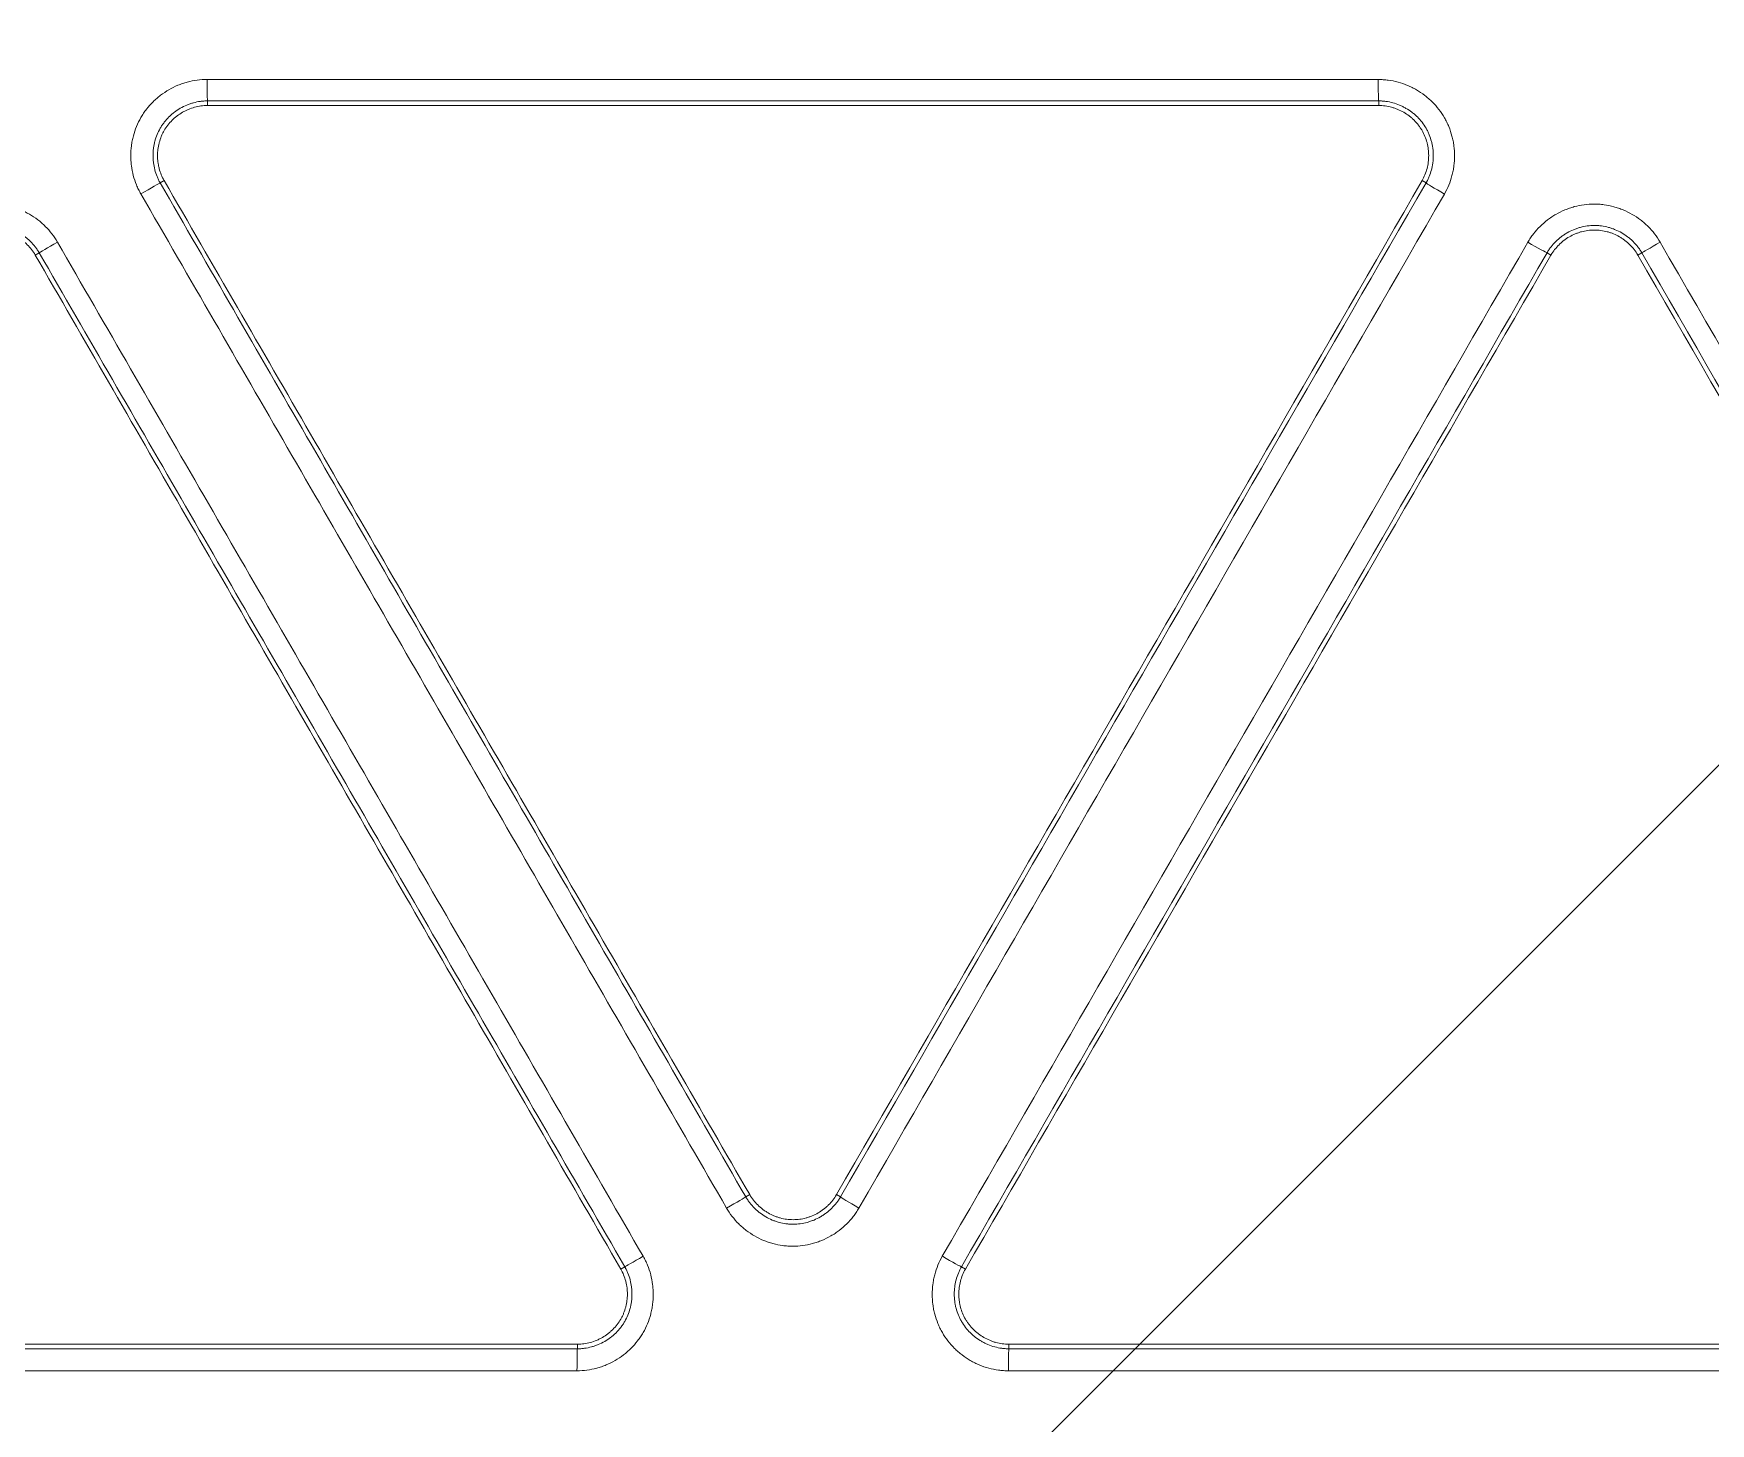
# Model space of a CAD drawing. Header units: inches. Extents: x 405346 to 489838, y -25612 to 14934.
# Drawn here: x 467070.19 to 467106.82, y 4169.78 to 4200.14 of the extents above; entities that cross this region are included whole.
import ezdxf

# ---------------------------------------------------------------- set-up
doc = ezdxf.new("R2010")
doc.units = ezdxf.units.IN
doc.header["$LTSCALE"] = 200
doc.header["$MEASUREMENT"] = 0
doc.layers.add('SS-EQ', color=2, linetype='Continuous', lineweight=20)

# ---------------------------------------------------------------- blocks, each defined once
blk = doc.blocks.new('4way무풍')
at = {"layer": 'SS-EQ'}
for p, q in [((330.224, 330.224), (-339.635, -339.635)), ((-170.273, -122.758), (-170.273, -122.858)), ((-144.698, -122.858), (-144.698, -122.758)), ((-171.221, -124.5), (-171.307, -124.549)), ((-143.664, -124.55), (-143.75, -124.5)), ((-173.949, -126.075), (-174.036, -126.125)), ((-140.935, -126.125), (-141.021, -126.075)), ((-138.952, -126.075), (-139.039, -126.125)), ((-158.519, -146.698), (-158.433, -146.648)), ((-156.538, -146.648), (-156.451, -146.698)), ((-161.249, -148.274), (-161.162, -148.223)), ((-153.809, -148.224), (-153.722, -148.274)), ((-162.196, -150.015), (-162.196, -149.915)), ((-152.774, -149.915), (-152.774, -150.015))]:
    blk.add_line(p, q, dxfattribs=at)
for centre, major_axis, ratio, start_param, end_param in [((-170.272, -122.285), (0, 0.474), 0.025255, 1.580031, 3.106675), ((-144.698, -122.284), (0, 0.474), 0.019703, 1.583262, 3.106679), ((-171.717, -124.786), (-0.41, -0.237), 0.004563, 3.1765, 4.738974), ((-143.253, -124.786), (-0.41, 0.237), 0.020846, 0.034914, 1.560842), ((-173.539, -125.838), (-0.41, -0.237), 0.004785, 4.739184, 6.248278), ((-141.431, -125.838), (-0.41, 0.237), 0.020966, 1.561505, 3.106678), ((-138.542, -125.838), (0.41, 0.237), 0.00307, 3.176499, 4.689868), ((-158.929, -146.935), (0.41, 0.237), 0.003245, 4.688547, 6.248279), ((-156.041, -146.935), (-0.41, 0.237), 0.022346, 0.034915, 1.562456), ((-160.752, -147.987), (-0.41, -0.237), 0.003056, 0.034907, 1.546789), ((-154.218, -147.987), (0.41, -0.237), 0.022496, 4.704772, 6.24827), ((-162.196, -150.488), (0, 0.474), 0.019189, 0.03496, 1.585713), ((-152.774, -150.488), (0, 0.474), 0.017156, 0.035054, 1.587197)]:
    blk.add_ellipse(centre, major_axis=major_axis, ratio=ratio, start_param=start_param, end_param=end_param, dxfattribs=at)
for points, knots in [([(-0.032, -346.294), (-6.969, -346.294), (-13.906, -346.294), (-27.78, -346.294), (-34.717, -346.294), (-55.528, -346.294), (-69.403, -346.294), (-97.151, -346.294), (-111.025, -346.294), (-138.774, -346.294), (-152.648, -346.294), (-180.396, -346.294), (-194.27, -346.294), (-215.082, -346.294), (-222.019, -346.294), (-235.893, -346.294), (-242.83, -346.294), (-253.236, -346.294), (-256.704, -346.293), (-263.641, -346.293), (-267.11, -346.294), (-272.313, -346.294), (-274.047, -346.294), (-276.648, -346.294), (-277.515, -346.294), (-279.25, -346.294), (-280.117, -346.293), (-281.418, -346.293), (-281.851, -346.293), (-282.718, -346.293), (-283.152, -346.293), (-283.802, -346.293), (-284.019, -346.294), (-284.453, -346.294), (-284.669, -346.294), (-285.103, -346.294), (-285.32, -346.293), (-285.753, -346.291), (-285.97, -346.288), (-286.62, -346.277), (-287.053, -346.265), (-287.92, -346.232), (-288.353, -346.21), (-289.653, -346.133), (-290.519, -346.062), (-291.817, -345.929), (-292.25, -345.88), (-292.899, -345.799), (-293.116, -345.771), (-293.548, -345.713), (-294.627, -345.561), (-295.697, -345.382), (-298.249, -344.898), (-299.929, -344.504), (-302.417, -343.81), (-304.065, -343.313), (-305.692, -342.746), (-308.116, -341.843), (-309.711, -341.172), (-311.481, -340.336), (-311.677, -340.242), (-312.069, -340.051), (-312.265, -339.955), (-312.85, -339.663), (-313.238, -339.464), (-314.393, -338.857), (-315.91, -338.018), (-317.384, -337.119), (-318.837, -336.19), (-319.553, -335.711), (-320.962, -334.724), (-322.351, -333.708), (-324.369, -332.095), (-326.323, -330.394), (-327.582, -329.2), (-328.355, -328.435), (-328.586, -328.204), (-328.815, -327.971), (-328.968, -327.815), (-329.044, -327.737), (-329.423, -327.345), (-329.723, -327.029), (-330.61, -326.073), (-331.762, -324.777), (-333.398, -322.77), (-334.43, -321.391), (-335.932, -319.291), (-336.873, -317.851), (-338.196, -315.627), (-339.047, -314.124), (-339.838, -312.58), (-340.313, -311.601), (-340.454, -311.306), (-340.593, -311.01), (-340.685, -310.813), (-340.731, -310.713), (-340.958, -310.218), (-341.135, -309.821), (-341.654, -308.624), (-342.309, -307.019), (-343.186, -304.583), (-343.7, -302.939), (-344.419, -300.46), (-344.828, -298.788), (-345.336, -296.251), (-345.487, -295.401), (-345.755, -293.691), (-345.871, -292.831), (-345.994, -291.749), (-346.017, -291.533), (-346.062, -291.099), (-346.083, -290.882), (-346.143, -290.23), (-346.178, -289.796), (-346.239, -288.927), (-346.265, -288.493), (-346.307, -287.624), (-346.324, -287.19), (-346.342, -286.538), (-346.347, -286.321), (-346.354, -285.886), (-346.356, -285.669), (-346.359, -285.235), (-346.359, -285.017), (-346.359, -284.583), (-346.359, -284.366), (-346.358, -283.714), (-346.358, -283.28), (-346.358, -282.411), (-346.358, -281.976), (-346.358, -280.673), (-346.358, -279.804), (-346.359, -278.066), (-346.359, -277.197), (-346.359, -274.59), (-346.359, -272.852), (-346.358, -264.163), (-346.358, -257.211), (-346.359, -236.356), (-346.359, -222.453), (-346.359, -194.646), (-346.359, -180.743), (-346.359, -152.936), (-346.359, -139.033), (-346.359, -111.226), (-346.359, -69.517), (-346.359, -27.807), (-346.359, 0)], [0, 0, 0, 0, 0.03125, 0.03125, 0.0625, 0.0625, 0.125, 0.125, 0.1875, 0.1875, 0.25, 0.25, 0.3125, 0.3125, 0.34375, 0.34375, 0.375, 0.375, 0.390625, 0.390625, 0.40625, 0.40625, 0.414063, 0.414063, 0.417969, 0.417969, 0.421875, 0.421875, 0.423828, 0.423828, 0.425781, 0.425781, 0.426758, 0.426758, 0.427734, 0.427734, 0.428711, 0.428711, 0.429688, 0.429688, 0.431641, 0.431641, 0.433594, 0.433594, 0.4375, 0.4375, 0.439453, 0.439453, 0.44043, 0.44043, 0.441406, 0.445313, 0.445313, 0.453125, 0.453125, 0.457031, 0.460938, 0.460938, 0.46875, 0.46875, 0.469727, 0.469727, 0.470703, 0.470703, 0.472656, 0.472656, 0.476563, 0.480469, 0.480469, 0.484375, 0.484375, 0.488281, 0.492188, 0.496094, 0.5, 0.5, 0.500977, 0.501465, 0.501465, 0.501953, 0.501953, 0.503906, 0.503906, 0.507813, 0.511719, 0.515625, 0.515625, 0.523438, 0.523438, 0.527344, 0.53125, 0.53125, 0.532227, 0.532715, 0.532715, 0.533203, 0.533203, 0.535156, 0.535156, 0.539063, 0.542969, 0.546875, 0.546875, 0.554688, 0.554688, 0.558594, 0.558594, 0.5625, 0.5625, 0.563477, 0.563477, 0.564453, 0.564453, 0.566406, 0.566406, 0.568359, 0.568359, 0.570313, 0.570313, 0.571289, 0.571289, 0.572266, 0.572266, 0.573242, 0.573242, 0.574219, 0.574219, 0.576172, 0.576172, 0.578125, 0.578125, 0.582031, 0.582031, 0.585938, 0.585938, 0.59375, 0.59375, 0.625, 0.625, 0.6875, 0.6875, 0.75, 0.75, 0.8125, 0.8125, 0.875, 1, 1, 1, 1]), ([(-345.164, 0), (-345.164, -27.72), (-345.163, -69.3), (-345.162, -110.879), (-345.161, -138.599), (-345.16, -152.459), (-345.158, -180.179), (-345.157, -194.038), (-345.154, -221.758), (-345.152, -235.618), (-345.147, -256.408), (-345.146, -263.338), (-345.145, -272), (-345.144, -273.733), (-345.144, -276.331), (-345.144, -277.198), (-345.143, -278.93), (-345.142, -279.796), (-345.142, -281.096), (-345.141, -281.529), (-345.141, -282.395), (-345.141, -282.828), (-345.141, -283.694), (-345.141, -284.128), (-345.14, -284.777), (-345.139, -284.994), (-345.136, -285.427), (-345.134, -285.643), (-345.124, -286.293), (-345.113, -286.726), (-345.08, -287.592), (-345.06, -288.025), (-345.009, -288.891), (-344.978, -289.324), (-344.926, -289.973), (-344.898, -290.298), (-344.868, -290.623), (-344.847, -290.839), (-344.836, -290.947), (-344.736, -291.92), (-344.629, -292.78), (-344.379, -294.49), (-344.236, -295.341), (-343.754, -297.876), (-343.361, -299.547), (-342.665, -302.025), (-342.166, -303.667), (-341.312, -306.101), (-340.67, -307.704), (-340.162, -308.899), (-339.901, -309.494), (-339.629, -310.087), (-339.446, -310.481), (-339.353, -310.678), (-338.885, -311.657), (-338.495, -312.43), (-337.684, -313.955), (-337.263, -314.706), (-336.391, -316.189), (-335.94, -316.919), (-335.007, -318.36), (-334.525, -319.069), (-333.532, -320.468), (-332.508, -321.846), (-330.881, -323.85), (-329.735, -325.144), (-328.853, -326.098), (-328.555, -326.413), (-328.177, -326.804), (-328.101, -326.882), (-327.949, -327.038), (-327.721, -327.27), (-327.491, -327.501), (-326.721, -328.264), (-325.466, -329.454), (-323.518, -331.15), (-321.504, -332.756), (-320.119, -333.767), (-318.711, -334.749), (-317.997, -335.224), (-316.546, -336.146), (-315.81, -336.593), (-314.315, -337.455), (-313.557, -337.871), (-312.595, -338.371), (-312.305, -338.52), (-312.014, -338.667), (-311.819, -338.764), (-311.722, -338.813), (-311.235, -339.053), (-310.844, -339.241), (-309.666, -339.791), (-308.875, -340.139), (-307.283, -340.8), (-305.68, -341.425), (-303.244, -342.258), (-301.598, -342.743), (-299.114, -343.417), (-297.436, -343.797), (-294.888, -344.259), (-294.033, -344.395), (-292.957, -344.543), (-292.742, -344.571), (-292.31, -344.625), (-291.663, -344.704), (-291.015, -344.771), (-289.72, -344.892), (-288.856, -344.954), (-287.56, -345.019), (-287.128, -345.036), (-286.48, -345.054), (-286.264, -345.059), (-285.831, -345.067), (-285.615, -345.069), (-285.183, -345.073), (-284.967, -345.074), (-284.534, -345.075), (-284.318, -345.075), (-283.67, -345.076), (-283.237, -345.076), (-282.589, -345.076), (-282.373, -345.076), (-281.94, -345.076), (-281.724, -345.076), (-281.075, -345.076), (-280.643, -345.077), (-279.346, -345.077), (-278.481, -345.078), (-276.752, -345.079), (-275.887, -345.079), (-273.293, -345.079), (-271.563, -345.08), (-262.916, -345.081), (-255.998, -345.082), (-242.162, -345.085), (-235.244, -345.086), (-221.408, -345.089), (-214.49, -345.09), (-193.736, -345.092), (-179.9, -345.094), (-152.228, -345.096), (-138.392, -345.096), (-110.72, -345.097), (-96.884, -345.098), (-69.212, -345.098), (-55.376, -345.099), (-34.622, -345.099), (-27.704, -345.099), (-13.868, -345.099), (-6.95, -345.099), (-0.032, -345.099)], [0, 0, 0, 0, 0.125, 0.1875, 0.1875, 0.25, 0.25, 0.3125, 0.3125, 0.375, 0.375, 0.40625, 0.40625, 0.414063, 0.414063, 0.417969, 0.417969, 0.421875, 0.421875, 0.423828, 0.423828, 0.425781, 0.425781, 0.427734, 0.427734, 0.428711, 0.428711, 0.429688, 0.429688, 0.431641, 0.431641, 0.433594, 0.433594, 0.435547, 0.435547, 0.436523, 0.437012, 0.437012, 0.4375, 0.4375, 0.441406, 0.441406, 0.445313, 0.445313, 0.453125, 0.453125, 0.457031, 0.460938, 0.464844, 0.464844, 0.466797, 0.467773, 0.467773, 0.46875, 0.46875, 0.472656, 0.472656, 0.476563, 0.476563, 0.480469, 0.480469, 0.484375, 0.484375, 0.488281, 0.492188, 0.496094, 0.496094, 0.498047, 0.498047, 0.498535, 0.498535, 0.499023, 0.5, 0.5, 0.503906, 0.507813, 0.511719, 0.515625, 0.515625, 0.519531, 0.519531, 0.523438, 0.523438, 0.527344, 0.527344, 0.52832, 0.528809, 0.528809, 0.529297, 0.529297, 0.53125, 0.53125, 0.535156, 0.535156, 0.539063, 0.542969, 0.546875, 0.546875, 0.554688, 0.554688, 0.558594, 0.558594, 0.55957, 0.55957, 0.560547, 0.5625, 0.5625, 0.566406, 0.566406, 0.568359, 0.568359, 0.569336, 0.569336, 0.570313, 0.570313, 0.571289, 0.571289, 0.572266, 0.572266, 0.574219, 0.574219, 0.575195, 0.575195, 0.576172, 0.576172, 0.578125, 0.578125, 0.582031, 0.582031, 0.585938, 0.585938, 0.59375, 0.59375, 0.625, 0.625, 0.65625, 0.65625, 0.6875, 0.6875, 0.75, 0.75, 0.8125, 0.8125, 0.875, 0.875, 0.9375, 0.9375, 0.96875, 0.96875, 1, 1, 1, 1]), ([(-171.729, -124.791), (-171.747, -124.759), (-171.764, -124.726), (-171.797, -124.661), (-171.811, -124.627), (-171.853, -124.526), (-171.899, -124.389), (-171.926, -124.246), (-171.938, -124.156), (-171.94, -124.137), (-171.944, -124.101), (-171.948, -124.046), (-171.95, -123.992), (-171.949, -123.883), (-171.945, -123.811), (-171.931, -123.703), (-171.925, -123.667), (-171.915, -123.613), (-171.911, -123.595), (-171.903, -123.559), (-171.898, -123.541), (-171.875, -123.453), (-171.829, -123.316), (-171.765, -123.186), (-171.71, -123.091), (-171.691, -123.06), (-171.65, -122.999), (-171.629, -122.969), (-171.562, -122.883), (-171.514, -122.829), (-171.437, -122.753), (-171.397, -122.716), (-171.355, -122.68), (-171.327, -122.657), (-171.313, -122.646), (-171.24, -122.59), (-171.119, -122.51), (-170.989, -122.446), (-170.905, -122.411), (-170.888, -122.404), (-170.854, -122.391), (-170.837, -122.385), (-170.785, -122.367), (-170.75, -122.356), (-170.645, -122.328), (-170.574, -122.313), (-170.43, -122.294), (-170.358, -122.289), (-170.284, -122.289)], [0, 0, 0, 0, 0.03125, 0.03125, 0.0625, 0.0625, 0.125, 0.1875, 0.1875, 0.203125, 0.203125, 0.21875, 0.25, 0.25, 0.3125, 0.3125, 0.34375, 0.34375, 0.359375, 0.359375, 0.375, 0.375, 0.4375, 0.5, 0.5, 0.53125, 0.53125, 0.5625, 0.5625, 0.625, 0.625, 0.65625, 0.671875, 0.671875, 0.6875, 0.6875, 0.75, 0.8125, 0.8125, 0.828125, 0.828125, 0.84375, 0.84375, 0.875, 0.875, 0.9375, 0.9375, 1, 1, 1, 1]), ([(-170.284, -122.289), (-166.022, -122.289), (-161.759, -122.289), (-155.365, -122.29), (-153.233, -122.29), (-148.97, -122.29), (-146.839, -122.29), (-144.707, -122.29)], [0, 0, 0, 0, 0.5, 0.5, 0.75, 0.75, 1, 1, 1, 1]), ([(-144.707, -122.29), (-144.67, -122.29), (-144.634, -122.292), (-144.56, -122.297), (-144.524, -122.3), (-144.416, -122.315), (-144.274, -122.344), (-144.137, -122.391), (-144.052, -122.427), (-144.036, -122.434), (-144.002, -122.449), (-143.953, -122.473), (-143.905, -122.499), (-143.811, -122.553), (-143.75, -122.593), (-143.664, -122.659), (-143.636, -122.682), (-143.594, -122.718), (-143.581, -122.731), (-143.554, -122.755), (-143.541, -122.768), (-143.476, -122.832), (-143.38, -122.941), (-143.299, -123.061), (-143.244, -123.156), (-143.227, -123.189), (-143.195, -123.254), (-143.18, -123.287), (-143.139, -123.388), (-143.116, -123.457), (-143.088, -123.562), (-143.08, -123.597), (-143.069, -123.651), (-143.066, -123.669), (-143.06, -123.705), (-143.058, -123.723), (-143.046, -123.814), (-143.037, -123.959), (-143.046, -124.103), (-143.057, -124.194), (-143.06, -124.212), (-143.066, -124.248), (-143.069, -124.266), (-143.08, -124.32), (-143.088, -124.355), (-143.116, -124.461), (-143.139, -124.529), (-143.194, -124.663), (-143.226, -124.729), (-143.262, -124.792)], [0, 0, 0, 0, 0.03125, 0.03125, 0.0625, 0.0625, 0.125, 0.1875, 0.1875, 0.203125, 0.203125, 0.21875, 0.25, 0.25, 0.3125, 0.3125, 0.34375, 0.34375, 0.359375, 0.359375, 0.375, 0.375, 0.4375, 0.5, 0.5, 0.53125, 0.53125, 0.5625, 0.5625, 0.625, 0.625, 0.65625, 0.65625, 0.671875, 0.671875, 0.6875, 0.6875, 0.75, 0.8125, 0.8125, 0.828125, 0.828125, 0.84375, 0.84375, 0.875, 0.875, 0.9375, 0.9375, 1, 1, 1, 1]), ([(-170.273, -122.758), (-170.276, -122.758), (-170.279, -122.758), (-170.286, -122.758), (-170.296, -122.758), (-170.319, -122.759), (-170.364, -122.761), (-170.403, -122.765), (-170.48, -122.776), (-170.531, -122.786), (-170.606, -122.807), (-170.631, -122.814), (-170.68, -122.832), (-170.705, -122.841), (-170.777, -122.871), (-170.87, -122.917), (-170.956, -122.975), (-171.008, -123.014), (-171.019, -123.022), (-171.039, -123.039), (-171.069, -123.064), (-171.098, -123.091), (-171.153, -123.145), (-171.187, -123.184), (-171.235, -123.246), (-171.25, -123.267), (-171.279, -123.31), (-171.293, -123.332), (-171.333, -123.4), (-171.355, -123.447), (-171.394, -123.543), (-171.411, -123.592), (-171.431, -123.668), (-171.437, -123.693), (-171.447, -123.745), (-171.451, -123.77), (-171.461, -123.848), (-171.464, -123.9), (-171.464, -123.977), (-171.463, -124.003), (-171.461, -124.042), (-171.46, -124.055), (-171.457, -124.082), (-171.456, -124.095), (-171.447, -124.16), (-171.428, -124.262), (-171.395, -124.36), (-171.366, -124.432), (-171.355, -124.456), (-171.338, -124.492), (-171.332, -124.503), (-171.323, -124.521), (-171.318, -124.529), (-171.313, -124.538), (-171.31, -124.544), (-171.308, -124.547), (-171.307, -124.549)], [0, 0, 0, 0, 0.003906, 0.003906, 0.007813, 0.015625, 0.03125, 0.0625, 0.0625, 0.125, 0.125, 0.15625, 0.15625, 0.1875, 0.1875, 0.25, 0.3125, 0.3125, 0.328125, 0.328125, 0.34375, 0.375, 0.375, 0.4375, 0.4375, 0.46875, 0.46875, 0.5, 0.5, 0.5625, 0.5625, 0.625, 0.625, 0.65625, 0.65625, 0.6875, 0.6875, 0.75, 0.75, 0.78125, 0.78125, 0.796875, 0.796875, 0.8125, 0.8125, 0.875, 0.9375, 0.9375, 0.96875, 0.96875, 0.984375, 0.984375, 0.992187, 0.996094, 0.996094, 1, 1, 1, 1]), ([(-171.221, -124.5), (-171.245, -124.458), (-171.266, -124.415), (-171.301, -124.327), (-171.316, -124.282), (-171.335, -124.213), (-171.34, -124.19), (-171.349, -124.142), (-171.353, -124.119), (-171.362, -124.048), (-171.368, -123.953), (-171.362, -123.857), (-171.354, -123.798), (-171.352, -123.786), (-171.349, -123.762), (-171.342, -123.727), (-171.334, -123.692), (-171.316, -123.623), (-171.302, -123.578), (-171.275, -123.512), (-171.265, -123.49), (-171.244, -123.447), (-171.233, -123.426), (-171.197, -123.364), (-171.143, -123.285), (-171.08, -123.214), (-171.029, -123.163), (-171.012, -123.147), (-170.975, -123.115), (-170.957, -123.1), (-170.9, -123.057), (-170.861, -123.031), (-170.799, -122.995), (-170.778, -122.984), (-170.735, -122.962), (-170.713, -122.952), (-170.647, -122.925), (-170.557, -122.894), (-170.464, -122.874), (-170.369, -122.862), (-170.321, -122.858), (-170.273, -122.858)], [0, 0, 0, 0, 0.0625, 0.0625, 0.125, 0.125, 0.15625, 0.15625, 0.1875, 0.1875, 0.25, 0.3125, 0.3125, 0.328125, 0.328125, 0.34375, 0.375, 0.375, 0.4375, 0.4375, 0.46875, 0.46875, 0.5, 0.5, 0.5625, 0.625, 0.625, 0.65625, 0.65625, 0.6875, 0.6875, 0.75, 0.75, 0.78125, 0.78125, 0.8125, 0.8125, 0.875, 0.9375, 0.9375, 1, 1, 1, 1]), ([(-144.698, -122.758), (-146.829, -122.758), (-148.961, -122.758), (-153.223, -122.758), (-155.355, -122.758), (-161.748, -122.758), (-166.011, -122.758), (-170.273, -122.758)], [0, 0, 0, 0, 0.25, 0.25, 0.5, 0.5, 1, 1, 1, 1]), ([(-144.698, -122.858), (-146.829, -122.858), (-148.961, -122.858), (-153.223, -122.858), (-155.355, -122.858), (-161.748, -122.858), (-166.011, -122.858), (-170.273, -122.858)], [0, 0, 0, 0, 0.25, 0.25, 0.5, 0.5, 1, 1, 1, 1]), ([(-143.664, -124.55), (-143.662, -124.547), (-143.66, -124.544), (-143.657, -124.538), (-143.652, -124.53), (-143.641, -124.51), (-143.621, -124.469), (-143.605, -124.433), (-143.575, -124.361), (-143.559, -124.312), (-143.539, -124.237), (-143.533, -124.211), (-143.523, -124.16), (-143.519, -124.134), (-143.509, -124.056), (-143.502, -123.953), (-143.509, -123.849), (-143.517, -123.784), (-143.519, -123.771), (-143.523, -123.745), (-143.53, -123.707), (-143.539, -123.669), (-143.559, -123.593), (-143.575, -123.544), (-143.604, -123.472), (-143.615, -123.448), (-143.638, -123.401), (-143.65, -123.378), (-143.689, -123.31), (-143.748, -123.224), (-143.816, -123.146), (-143.872, -123.091), (-143.891, -123.073), (-143.931, -123.039), (-143.951, -123.023), (-144.013, -122.975), (-144.056, -122.947), (-144.124, -122.908), (-144.158, -122.889), (-144.194, -122.872), (-144.217, -122.861), (-144.23, -122.856), (-144.29, -122.831), (-144.388, -122.797), (-144.49, -122.776), (-144.567, -122.765), (-144.593, -122.763), (-144.632, -122.76), (-144.645, -122.759), (-144.665, -122.758), (-144.675, -122.758), (-144.685, -122.758), (-144.691, -122.758), (-144.695, -122.758), (-144.698, -122.758)], [0, 0, 0, 0, 0.003906, 0.003906, 0.007812, 0.015625, 0.03125, 0.0625, 0.0625, 0.125, 0.125, 0.15625, 0.15625, 0.1875, 0.1875, 0.25, 0.3125, 0.3125, 0.328125, 0.328125, 0.34375, 0.375, 0.375, 0.4375, 0.4375, 0.46875, 0.46875, 0.5, 0.5, 0.5625, 0.625, 0.625, 0.65625, 0.65625, 0.6875, 0.6875, 0.75, 0.75, 0.78125, 0.796875, 0.796875, 0.8125, 0.8125, 0.875, 0.9375, 0.9375, 0.96875, 0.96875, 0.984375, 0.984375, 0.992187, 0.996094, 0.996094, 1, 1, 1, 1]), ([(-144.698, -122.858), (-144.65, -122.858), (-144.602, -122.861), (-144.508, -122.874), (-144.462, -122.884), (-144.393, -122.903), (-144.37, -122.91), (-144.324, -122.926), (-144.302, -122.934), (-144.236, -122.962), (-144.151, -123.004), (-144.071, -123.057), (-144.024, -123.093), (-144.014, -123.101), (-143.995, -123.116), (-143.968, -123.139), (-143.942, -123.163), (-143.891, -123.213), (-143.86, -123.249), (-143.816, -123.305), (-143.802, -123.324), (-143.775, -123.364), (-143.762, -123.385), (-143.726, -123.447), (-143.685, -123.532), (-143.654, -123.622), (-143.636, -123.692), (-143.631, -123.715), (-143.622, -123.762), (-143.618, -123.786), (-143.609, -123.857), (-143.606, -123.904), (-143.606, -123.976), (-143.607, -124), (-143.61, -124.047), (-143.612, -124.071), (-143.621, -124.143), (-143.639, -124.236), (-143.669, -124.326), (-143.705, -124.415), (-143.726, -124.458), (-143.75, -124.5)], [0, 0, 0, 0, 0.0625, 0.0625, 0.125, 0.125, 0.15625, 0.15625, 0.1875, 0.1875, 0.25, 0.3125, 0.3125, 0.328125, 0.328125, 0.34375, 0.375, 0.375, 0.4375, 0.4375, 0.46875, 0.46875, 0.5, 0.5, 0.5625, 0.625, 0.625, 0.65625, 0.65625, 0.6875, 0.6875, 0.75, 0.75, 0.78125, 0.78125, 0.8125, 0.8125, 0.875, 0.9375, 0.9375, 1, 1, 1, 1]), ([(-171.221, -124.5), (-170.155, -126.345), (-169.089, -128.191), (-167.491, -130.96), (-166.958, -131.883), (-165.893, -133.728), (-165.36, -134.651), (-163.761, -137.42), (-162.696, -139.265), (-160.564, -142.957), (-159.499, -144.802), (-158.433, -146.648)], [0, 0, 0, 0, 0.25, 0.25, 0.375, 0.375, 0.5, 0.5, 0.75, 0.75, 1, 1, 1, 1]), ([(-158.938, -146.942), (-160.004, -145.096), (-161.07, -143.25), (-163.202, -139.558), (-164.268, -137.712), (-165.866, -134.943), (-166.399, -134.02), (-167.465, -132.174), (-169.064, -129.405), (-170.663, -126.637), (-171.729, -124.791)], [0, 0, 0, 0, 0.25, 0.25, 0.5, 0.5, 0.625, 0.625, 0.75, 1, 1, 1, 1]), ([(-171.307, -124.549), (-170.241, -126.395), (-169.175, -128.241), (-167.577, -131.009), (-167.044, -131.932), (-165.979, -133.778), (-165.446, -134.701), (-163.847, -137.469), (-162.782, -139.315), (-160.65, -143.006), (-159.585, -144.852), (-158.519, -146.698)], [0, 0, 0, 0, 0.25, 0.25, 0.375, 0.375, 0.5, 0.5, 0.75, 0.75, 1, 1, 1, 1]), ([(-176.44, -125.843), (-176.422, -125.811), (-176.402, -125.78), (-176.361, -125.719), (-176.34, -125.689), (-176.273, -125.603), (-176.177, -125.495), (-176.068, -125.399), (-175.995, -125.344), (-175.98, -125.333), (-175.95, -125.312), (-175.905, -125.281), (-175.859, -125.252), (-175.765, -125.198), (-175.7, -125.166), (-175.599, -125.124), (-175.565, -125.111), (-175.513, -125.093), (-175.496, -125.087), (-175.461, -125.076), (-175.443, -125.071), (-175.355, -125.047), (-175.213, -125.019), (-175.069, -125.009), (-174.959, -125.009), (-174.922, -125.01), (-174.849, -125.015), (-174.813, -125.019), (-174.705, -125.033), (-174.635, -125.048), (-174.53, -125.076), (-174.495, -125.087), (-174.443, -125.105), (-174.426, -125.111), (-174.392, -125.124), (-174.375, -125.131), (-174.29, -125.166), (-174.16, -125.23), (-174.04, -125.311), (-173.967, -125.366), (-173.953, -125.377), (-173.924, -125.4), (-173.91, -125.412), (-173.869, -125.448), (-173.842, -125.473), (-173.765, -125.55), (-173.717, -125.604), (-173.628, -125.719), (-173.588, -125.779), (-173.551, -125.843)], [0, 0, 0, 0, 0.03125, 0.03125, 0.0625, 0.0625, 0.125, 0.1875, 0.1875, 0.203125, 0.203125, 0.21875, 0.25, 0.25, 0.3125, 0.3125, 0.34375, 0.34375, 0.359375, 0.359375, 0.375, 0.375, 0.4375, 0.5, 0.5, 0.53125, 0.53125, 0.5625, 0.5625, 0.625, 0.625, 0.65625, 0.65625, 0.671875, 0.671875, 0.6875, 0.6875, 0.75, 0.8125, 0.8125, 0.828125, 0.828125, 0.84375, 0.84375, 0.875, 0.875, 0.9375, 0.9375, 1, 1, 1, 1]), ([(-141.44, -125.845), (-141.421, -125.813), (-141.402, -125.782), (-141.361, -125.721), (-141.34, -125.691), (-141.273, -125.605), (-141.177, -125.497), (-141.067, -125.401), (-140.995, -125.346), (-140.98, -125.335), (-140.95, -125.314), (-140.905, -125.283), (-140.859, -125.254), (-140.764, -125.2), (-140.699, -125.168), (-140.599, -125.126), (-140.565, -125.113), (-140.513, -125.095), (-140.496, -125.089), (-140.461, -125.078), (-140.443, -125.073), (-140.355, -125.049), (-140.213, -125.021), (-140.068, -125.011), (-139.959, -125.011), (-139.922, -125.012), (-139.849, -125.017), (-139.813, -125.021), (-139.705, -125.035), (-139.634, -125.05), (-139.529, -125.078), (-139.495, -125.089), (-139.443, -125.107), (-139.426, -125.113), (-139.392, -125.126), (-139.375, -125.133), (-139.29, -125.168), (-139.16, -125.232), (-139.039, -125.313), (-138.967, -125.368), (-138.953, -125.379), (-138.924, -125.402), (-138.91, -125.414), (-138.869, -125.45), (-138.842, -125.475), (-138.765, -125.552), (-138.717, -125.606), (-138.628, -125.721), (-138.588, -125.781), (-138.551, -125.845)], [0, 0, 0, 0, 0.03125, 0.03125, 0.0625, 0.0625, 0.125, 0.1875, 0.1875, 0.203125, 0.203125, 0.21875, 0.25, 0.25, 0.3125, 0.3125, 0.34375, 0.34375, 0.359375, 0.359375, 0.375, 0.375, 0.4375, 0.5, 0.5, 0.53125, 0.53125, 0.5625, 0.5625, 0.625, 0.625, 0.65625, 0.65625, 0.671875, 0.671875, 0.6875, 0.6875, 0.75, 0.8125, 0.8125, 0.828125, 0.828125, 0.84375, 0.84375, 0.875, 0.875, 0.9375, 0.9375, 1, 1, 1, 1]), ([(-173.949, -126.075), (-173.951, -126.072), (-173.952, -126.069), (-173.956, -126.064), (-173.961, -126.055), (-173.973, -126.036), (-173.998, -125.997), (-174.02, -125.966), (-174.068, -125.904), (-174.102, -125.866), (-174.158, -125.811), (-174.177, -125.793), (-174.217, -125.758), (-174.237, -125.742), (-174.299, -125.695), (-174.386, -125.637), (-174.479, -125.591), (-174.539, -125.566), (-174.552, -125.561), (-174.576, -125.551), (-174.613, -125.538), (-174.65, -125.527), (-174.725, -125.506), (-174.776, -125.496), (-174.853, -125.485), (-174.879, -125.483), (-174.931, -125.479), (-174.957, -125.478), (-175.036, -125.478), (-175.088, -125.482), (-175.19, -125.496), (-175.241, -125.506), (-175.317, -125.527), (-175.342, -125.535), (-175.391, -125.552), (-175.415, -125.561), (-175.487, -125.591), (-175.534, -125.614), (-175.601, -125.653), (-175.634, -125.674), (-175.667, -125.696), (-175.688, -125.711), (-175.699, -125.719), (-175.751, -125.758), (-175.829, -125.827), (-175.898, -125.904), (-175.946, -125.966), (-175.961, -125.987), (-175.983, -126.019), (-175.99, -126.031), (-176.001, -126.047), (-176.006, -126.056), (-176.011, -126.064), (-176.014, -126.07), (-176.016, -126.073), (-176.018, -126.075)], [0, 0, 0, 0, 0.003906, 0.003906, 0.007813, 0.015625, 0.03125, 0.0625, 0.0625, 0.125, 0.125, 0.15625, 0.15625, 0.1875, 0.1875, 0.25, 0.3125, 0.3125, 0.328125, 0.328125, 0.34375, 0.375, 0.375, 0.4375, 0.4375, 0.46875, 0.46875, 0.5, 0.5, 0.5625, 0.5625, 0.625, 0.625, 0.65625, 0.65625, 0.6875, 0.6875, 0.75, 0.75, 0.78125, 0.796875, 0.796875, 0.8125, 0.8125, 0.875, 0.9375, 0.9375, 0.96875, 0.96875, 0.984375, 0.984375, 0.992187, 0.996094, 0.996094, 1, 1, 1, 1]), ([(-175.932, -126.125), (-175.907, -126.084), (-175.881, -126.044), (-175.823, -125.969), (-175.791, -125.933), (-175.74, -125.883), (-175.723, -125.867), (-175.686, -125.835), (-175.668, -125.82), (-175.611, -125.777), (-175.531, -125.724), (-175.446, -125.682), (-175.391, -125.659), (-175.38, -125.654), (-175.357, -125.646), (-175.323, -125.633), (-175.289, -125.623), (-175.221, -125.604), (-175.174, -125.594), (-175.104, -125.585), (-175.08, -125.582), (-175.032, -125.579), (-175.008, -125.578), (-174.936, -125.578), (-174.841, -125.585), (-174.748, -125.604), (-174.679, -125.623), (-174.656, -125.63), (-174.61, -125.645), (-174.588, -125.654), (-174.522, -125.681), (-174.479, -125.702), (-174.418, -125.738), (-174.387, -125.757), (-174.358, -125.777), (-174.338, -125.791), (-174.328, -125.798), (-174.281, -125.835), (-174.209, -125.897), (-174.146, -125.968), (-174.087, -126.043), (-174.06, -126.084), (-174.036, -126.125)], [0, 0, 0, 0, 0.0625, 0.0625, 0.125, 0.125, 0.15625, 0.15625, 0.1875, 0.1875, 0.25, 0.3125, 0.3125, 0.328125, 0.328125, 0.34375, 0.375, 0.375, 0.4375, 0.4375, 0.46875, 0.46875, 0.5, 0.5, 0.5625, 0.625, 0.625, 0.65625, 0.65625, 0.6875, 0.6875, 0.75, 0.75, 0.78125, 0.796875, 0.796875, 0.8125, 0.8125, 0.875, 0.9375, 0.9375, 1, 1, 1, 1]), ([(-138.952, -126.075), (-138.954, -126.072), (-138.956, -126.069), (-138.959, -126.064), (-138.964, -126.055), (-138.976, -126.036), (-139.001, -125.997), (-139.024, -125.966), (-139.071, -125.904), (-139.106, -125.866), (-139.161, -125.811), (-139.18, -125.793), (-139.22, -125.758), (-139.24, -125.742), (-139.303, -125.695), (-139.389, -125.637), (-139.482, -125.591), (-139.543, -125.566), (-139.555, -125.561), (-139.579, -125.551), (-139.616, -125.538), (-139.653, -125.527), (-139.729, -125.506), (-139.779, -125.496), (-139.856, -125.485), (-139.882, -125.482), (-139.934, -125.479), (-139.961, -125.478), (-140.039, -125.478), (-140.091, -125.482), (-140.194, -125.496), (-140.244, -125.506), (-140.32, -125.527), (-140.345, -125.535), (-140.395, -125.552), (-140.419, -125.561), (-140.491, -125.591), (-140.537, -125.614), (-140.605, -125.653), (-140.638, -125.674), (-140.67, -125.696), (-140.691, -125.711), (-140.702, -125.719), (-140.754, -125.758), (-140.833, -125.826), (-140.902, -125.904), (-140.949, -125.966), (-140.965, -125.987), (-140.987, -126.019), (-140.994, -126.03), (-141.004, -126.047), (-141.009, -126.056), (-141.014, -126.064), (-141.018, -126.07), (-141.019, -126.073), (-141.021, -126.075)], [0, 0, 0, 0, 0.003906, 0.003906, 0.007812, 0.015625, 0.03125, 0.0625, 0.0625, 0.125, 0.125, 0.15625, 0.15625, 0.1875, 0.1875, 0.25, 0.3125, 0.3125, 0.328125, 0.328125, 0.34375, 0.375, 0.375, 0.4375, 0.4375, 0.46875, 0.46875, 0.5, 0.5, 0.5625, 0.5625, 0.625, 0.625, 0.65625, 0.65625, 0.6875, 0.6875, 0.75, 0.75, 0.78125, 0.796875, 0.796875, 0.8125, 0.8125, 0.875, 0.9375, 0.9375, 0.96875, 0.96875, 0.984375, 0.984375, 0.992188, 0.996094, 0.996094, 1, 1, 1, 1]), ([(-140.935, -126.125), (-140.911, -126.084), (-140.884, -126.044), (-140.826, -125.969), (-140.794, -125.933), (-140.743, -125.883), (-140.726, -125.867), (-140.69, -125.835), (-140.671, -125.82), (-140.614, -125.777), (-140.535, -125.724), (-140.449, -125.682), (-140.394, -125.659), (-140.383, -125.654), (-140.36, -125.646), (-140.327, -125.633), (-140.293, -125.623), (-140.224, -125.604), (-140.177, -125.594), (-140.107, -125.585), (-140.083, -125.582), (-140.035, -125.579), (-140.011, -125.578), (-139.939, -125.578), (-139.844, -125.585), (-139.751, -125.604), (-139.682, -125.623), (-139.659, -125.63), (-139.614, -125.645), (-139.591, -125.654), (-139.525, -125.681), (-139.483, -125.702), (-139.421, -125.738), (-139.39, -125.757), (-139.361, -125.777), (-139.341, -125.791), (-139.332, -125.798), (-139.284, -125.835), (-139.212, -125.897), (-139.149, -125.968), (-139.09, -126.043), (-139.063, -126.084), (-139.039, -126.125)], [0, 0, 0, 0, 0.0625, 0.0625, 0.125, 0.125, 0.15625, 0.15625, 0.1875, 0.1875, 0.25, 0.3125, 0.3125, 0.328125, 0.328125, 0.34375, 0.375, 0.375, 0.4375, 0.4375, 0.46875, 0.46875, 0.5, 0.5, 0.5625, 0.625, 0.625, 0.65625, 0.65625, 0.6875, 0.6875, 0.75, 0.75, 0.78125, 0.796875, 0.796875, 0.8125, 0.8125, 0.875, 0.9375, 0.9375, 1, 1, 1, 1]), ([(-173.551, -125.843), (-172.485, -127.689), (-171.419, -129.535), (-169.821, -132.303), (-169.288, -133.226), (-168.222, -135.072), (-167.689, -135.995), (-166.09, -138.764), (-165.024, -140.61), (-162.893, -144.302), (-161.827, -146.148), (-160.761, -147.994)], [0, 0, 0, 0, 0.25, 0.25, 0.375, 0.375, 0.5, 0.5, 0.75, 0.75, 1, 1, 1, 1]), ([(-138.551, -125.845), (-136.419, -129.537), (-134.287, -133.229), (-131.09, -138.766), (-130.024, -140.612), (-127.893, -144.304), (-126.827, -146.15), (-125.761, -147.996)], [0, 0, 0, 0, 0.5, 0.5, 0.75, 0.75, 1, 1, 1, 1]), ([(-161.249, -148.274), (-162.314, -146.428), (-163.38, -144.582), (-165.511, -140.891), (-166.577, -139.045), (-168.175, -136.277), (-168.708, -135.354), (-169.774, -133.508), (-171.372, -130.739), (-172.97, -127.971), (-174.036, -126.125)], [0, 0, 0, 0, 0.25, 0.25, 0.5, 0.5, 0.625, 0.625, 0.75, 1, 1, 1, 1]), ([(-161.162, -148.223), (-162.227, -146.378), (-163.293, -144.532), (-165.424, -140.841), (-166.49, -138.995), (-168.088, -136.226), (-168.621, -135.304), (-169.687, -133.458), (-171.285, -130.689), (-172.884, -127.921), (-173.949, -126.075)], [0, 0, 0, 0, 0.25, 0.25, 0.5, 0.5, 0.625, 0.625, 0.75, 1, 1, 1, 1]), ([(-126.252, -148.274), (-127.318, -146.428), (-128.383, -144.582), (-130.514, -140.891), (-131.58, -139.045), (-134.777, -133.508), (-136.908, -129.817), (-139.039, -126.125)], [0, 0, 0, 0, 0.25, 0.25, 0.5, 0.5, 1, 1, 1, 1]), ([(-126.165, -148.223), (-127.231, -146.378), (-128.296, -144.532), (-130.427, -140.841), (-131.493, -138.995), (-134.69, -133.458), (-136.821, -129.767), (-138.952, -126.075)], [0, 0, 0, 0, 0.25, 0.25, 0.5, 0.5, 1, 1, 1, 1]), ([(-158.519, -146.698), (-158.518, -146.701), (-158.516, -146.703), (-158.513, -146.709), (-158.508, -146.718), (-158.496, -146.737), (-158.471, -146.775), (-158.448, -146.807), (-158.4, -146.868), (-158.366, -146.907), (-158.311, -146.962), (-158.291, -146.98), (-158.252, -147.014), (-158.231, -147.031), (-158.169, -147.078), (-158.083, -147.136), (-157.99, -147.182), (-157.929, -147.207), (-157.917, -147.212), (-157.893, -147.221), (-157.856, -147.235), (-157.818, -147.246), (-157.743, -147.267), (-157.693, -147.277), (-157.616, -147.288), (-157.59, -147.29), (-157.538, -147.294), (-157.511, -147.295), (-157.433, -147.295), (-157.381, -147.291), (-157.278, -147.277), (-157.228, -147.267), (-157.152, -147.246), (-157.127, -147.238), (-157.078, -147.221), (-157.053, -147.212), (-156.981, -147.182), (-156.935, -147.159), (-156.868, -147.12), (-156.834, -147.1), (-156.802, -147.077), (-156.781, -147.062), (-156.77, -147.054), (-156.718, -147.015), (-156.64, -146.947), (-156.571, -146.869), (-156.523, -146.808), (-156.507, -146.787), (-156.485, -146.754), (-156.478, -146.743), (-156.468, -146.726), (-156.463, -146.718), (-156.458, -146.709), (-156.454, -146.704), (-156.453, -146.701), (-156.451, -146.698)], [0, 0, 0, 0, 0.003906, 0.003906, 0.007813, 0.015625, 0.03125, 0.0625, 0.0625, 0.125, 0.125, 0.15625, 0.15625, 0.1875, 0.1875, 0.25, 0.3125, 0.3125, 0.328125, 0.328125, 0.34375, 0.375, 0.375, 0.4375, 0.4375, 0.46875, 0.46875, 0.5, 0.5, 0.5625, 0.5625, 0.625, 0.625, 0.65625, 0.65625, 0.6875, 0.6875, 0.75, 0.75, 0.78125, 0.796875, 0.796875, 0.8125, 0.8125, 0.875, 0.9375, 0.9375, 0.96875, 0.96875, 0.984375, 0.984375, 0.992188, 0.996094, 0.996094, 1, 1, 1, 1]), ([(-156.538, -146.648), (-156.562, -146.69), (-156.588, -146.729), (-156.647, -146.804), (-156.678, -146.84), (-156.729, -146.89), (-156.747, -146.906), (-156.783, -146.938), (-156.802, -146.953), (-156.859, -146.996), (-156.938, -147.049), (-157.023, -147.091), (-157.078, -147.115), (-157.09, -147.119), (-157.112, -147.128), (-157.146, -147.14), (-157.18, -147.151), (-157.249, -147.169), (-157.295, -147.179), (-157.366, -147.189), (-157.389, -147.191), (-157.437, -147.194), (-157.461, -147.195), (-157.533, -147.195), (-157.628, -147.189), (-157.721, -147.17), (-157.79, -147.151), (-157.814, -147.144), (-157.859, -147.128), (-157.881, -147.12), (-157.947, -147.092), (-157.99, -147.071), (-158.052, -147.035), (-158.082, -147.016), (-158.112, -146.996), (-158.131, -146.982), (-158.141, -146.975), (-158.189, -146.939), (-158.261, -146.876), (-158.324, -146.805), (-158.382, -146.73), (-158.409, -146.69), (-158.433, -146.648)], [0, 0, 0, 0, 0.0625, 0.0625, 0.125, 0.125, 0.15625, 0.15625, 0.1875, 0.1875, 0.25, 0.3125, 0.3125, 0.328125, 0.328125, 0.34375, 0.375, 0.375, 0.4375, 0.4375, 0.46875, 0.46875, 0.5, 0.5, 0.5625, 0.625, 0.625, 0.65625, 0.65625, 0.6875, 0.6875, 0.75, 0.75, 0.78125, 0.796875, 0.796875, 0.8125, 0.8125, 0.875, 0.9375, 0.9375, 1, 1, 1, 1]), ([(-156.049, -146.942), (-156.068, -146.974), (-156.087, -147.005), (-156.128, -147.066), (-156.15, -147.095), (-156.216, -147.181), (-156.312, -147.29), (-156.422, -147.385), (-156.495, -147.44), (-156.509, -147.451), (-156.539, -147.473), (-156.584, -147.504), (-156.631, -147.532), (-156.725, -147.587), (-156.79, -147.619), (-156.89, -147.661), (-156.924, -147.674), (-156.976, -147.691), (-156.994, -147.697), (-157.029, -147.708), (-157.046, -147.713), (-157.134, -147.737), (-157.276, -147.766), (-157.421, -147.776), (-157.531, -147.776), (-157.567, -147.774), (-157.64, -147.769), (-157.676, -147.766), (-157.784, -147.751), (-157.855, -147.737), (-157.96, -147.708), (-157.995, -147.697), (-158.046, -147.68), (-158.063, -147.673), (-158.098, -147.66), (-158.115, -147.654), (-158.199, -147.618), (-158.329, -147.554), (-158.45, -147.474), (-158.522, -147.418), (-158.537, -147.407), (-158.565, -147.384), (-158.579, -147.372), (-158.621, -147.336), (-158.647, -147.311), (-158.725, -147.234), (-158.773, -147.18), (-158.861, -147.065), (-158.902, -147.005), (-158.938, -146.942)], [0, 0, 0, 0, 0.03125, 0.03125, 0.0625, 0.0625, 0.125, 0.1875, 0.1875, 0.203125, 0.203125, 0.21875, 0.25, 0.25, 0.3125, 0.3125, 0.34375, 0.34375, 0.359375, 0.359375, 0.375, 0.375, 0.4375, 0.5, 0.5, 0.53125, 0.53125, 0.5625, 0.5625, 0.625, 0.625, 0.65625, 0.65625, 0.671875, 0.671875, 0.6875, 0.6875, 0.75, 0.8125, 0.8125, 0.828125, 0.828125, 0.84375, 0.84375, 0.875, 0.875, 0.9375, 0.9375, 1, 1, 1, 1]), ([(-160.761, -147.994), (-160.742, -148.025), (-160.725, -148.058), (-160.693, -148.124), (-160.678, -148.157), (-160.637, -148.258), (-160.591, -148.395), (-160.563, -148.538), (-160.551, -148.629), (-160.549, -148.647), (-160.546, -148.683), (-160.542, -148.738), (-160.54, -148.792), (-160.54, -148.901), (-160.545, -148.973), (-160.559, -149.082), (-160.564, -149.117), (-160.575, -149.171), (-160.579, -149.189), (-160.587, -149.225), (-160.591, -149.243), (-160.614, -149.331), (-160.661, -149.468), (-160.724, -149.599), (-160.779, -149.693), (-160.799, -149.725), (-160.839, -149.785), (-160.861, -149.815), (-160.927, -149.901), (-160.975, -149.955), (-161.052, -150.031), (-161.092, -150.068), (-161.134, -150.104), (-161.162, -150.127), (-161.177, -150.138), (-161.249, -150.194), (-161.37, -150.274), (-161.5, -150.339), (-161.584, -150.374), (-161.601, -150.38), (-161.635, -150.393), (-161.653, -150.4), (-161.705, -150.417), (-161.74, -150.428), (-161.845, -150.457), (-161.916, -150.471), (-162.059, -150.49), (-162.132, -150.495), (-162.205, -150.495)], [0, 0, 0, 0, 0.03125, 0.03125, 0.0625, 0.0625, 0.125, 0.1875, 0.1875, 0.203125, 0.203125, 0.21875, 0.25, 0.25, 0.3125, 0.3125, 0.34375, 0.34375, 0.359375, 0.359375, 0.375, 0.375, 0.4375, 0.5, 0.5, 0.53125, 0.53125, 0.5625, 0.5625, 0.625, 0.625, 0.65625, 0.671875, 0.671875, 0.6875, 0.6875, 0.75, 0.8125, 0.8125, 0.828125, 0.828125, 0.84375, 0.84375, 0.875, 0.875, 0.9375, 0.9375, 1, 1, 1, 1]), ([(-162.196, -150.015), (-162.193, -150.015), (-162.19, -150.015), (-162.183, -150.015), (-162.173, -150.015), (-162.151, -150.014), (-162.105, -150.012), (-162.066, -150.008), (-161.989, -149.997), (-161.938, -149.987), (-161.863, -149.966), (-161.838, -149.959), (-161.789, -149.942), (-161.764, -149.932), (-161.692, -149.902), (-161.599, -149.856), (-161.512, -149.798), (-161.46, -149.759), (-161.45, -149.751), (-161.43, -149.734), (-161.4, -149.709), (-161.371, -149.682), (-161.316, -149.628), (-161.281, -149.589), (-161.234, -149.528), (-161.218, -149.506), (-161.189, -149.463), (-161.175, -149.441), (-161.136, -149.373), (-161.113, -149.326), (-161.074, -149.23), (-161.058, -149.181), (-161.038, -149.105), (-161.032, -149.08), (-161.022, -149.028), (-161.018, -149.003), (-161.008, -148.925), (-161.005, -148.873), (-161.004, -148.796), (-161.005, -148.77), (-161.008, -148.731), (-161.009, -148.718), (-161.011, -148.691), (-161.013, -148.678), (-161.021, -148.613), (-161.041, -148.511), (-161.073, -148.413), (-161.103, -148.341), (-161.113, -148.317), (-161.131, -148.281), (-161.137, -148.27), (-161.146, -148.252), (-161.15, -148.243), (-161.155, -148.235), (-161.159, -148.229), (-161.16, -148.226), (-161.162, -148.223)], [0, 0, 0, 0, 0.003906, 0.003906, 0.007813, 0.015625, 0.03125, 0.0625, 0.0625, 0.125, 0.125, 0.15625, 0.15625, 0.1875, 0.1875, 0.25, 0.3125, 0.3125, 0.328125, 0.328125, 0.34375, 0.375, 0.375, 0.4375, 0.4375, 0.46875, 0.46875, 0.5, 0.5, 0.5625, 0.5625, 0.625, 0.625, 0.65625, 0.65625, 0.6875, 0.6875, 0.75, 0.75, 0.78125, 0.78125, 0.796875, 0.796875, 0.8125, 0.8125, 0.875, 0.9375, 0.9375, 0.96875, 0.96875, 0.984375, 0.984375, 0.992187, 0.996094, 0.996094, 1, 1, 1, 1]), ([(-161.249, -148.274), (-161.225, -148.315), (-161.204, -148.358), (-161.168, -148.446), (-161.153, -148.491), (-161.135, -148.56), (-161.129, -148.584), (-161.12, -148.631), (-161.116, -148.655), (-161.107, -148.726), (-161.101, -148.821), (-161.107, -148.916), (-161.115, -148.975), (-161.117, -148.987), (-161.121, -149.011), (-161.127, -149.046), (-161.135, -149.081), (-161.153, -149.15), (-161.168, -149.195), (-161.195, -149.261), (-161.204, -149.283), (-161.225, -149.326), (-161.237, -149.347), (-161.273, -149.41), (-161.326, -149.488), (-161.389, -149.56), (-161.44, -149.61), (-161.458, -149.626), (-161.494, -149.658), (-161.512, -149.673), (-161.569, -149.716), (-161.609, -149.743), (-161.67, -149.778), (-161.691, -149.79), (-161.734, -149.811), (-161.756, -149.821), (-161.823, -149.849), (-161.913, -149.88), (-162.006, -149.899), (-162.1, -149.912), (-162.148, -149.915), (-162.196, -149.915)], [0, 0, 0, 0, 0.0625, 0.0625, 0.125, 0.125, 0.15625, 0.15625, 0.1875, 0.1875, 0.25, 0.3125, 0.3125, 0.328125, 0.328125, 0.34375, 0.375, 0.375, 0.4375, 0.4375, 0.46875, 0.46875, 0.5, 0.5, 0.5625, 0.625, 0.625, 0.65625, 0.65625, 0.6875, 0.6875, 0.75, 0.75, 0.78125, 0.78125, 0.8125, 0.8125, 0.875, 0.9375, 0.9375, 1, 1, 1, 1]), ([(-152.782, -150.496), (-152.819, -150.496), (-152.856, -150.495), (-152.929, -150.49), (-152.965, -150.486), (-153.073, -150.471), (-153.215, -150.442), (-153.352, -150.395), (-153.437, -150.36), (-153.454, -150.352), (-153.487, -150.337), (-153.536, -150.314), (-153.584, -150.288), (-153.679, -150.233), (-153.739, -150.193), (-153.825, -150.127), (-153.854, -150.104), (-153.895, -150.068), (-153.909, -150.056), (-153.936, -150.031), (-153.949, -150.018), (-154.013, -149.954), (-154.109, -149.845), (-154.19, -149.725), (-154.245, -149.63), (-154.262, -149.598), (-154.295, -149.532), (-154.309, -149.499), (-154.351, -149.398), (-154.374, -149.33), (-154.401, -149.225), (-154.41, -149.189), (-154.42, -149.136), (-154.423, -149.118), (-154.429, -149.081), (-154.432, -149.063), (-154.443, -148.973), (-154.453, -148.828), (-154.443, -148.683), (-154.432, -148.593), (-154.429, -148.575), (-154.423, -148.538), (-154.42, -148.52), (-154.41, -148.466), (-154.401, -148.431), (-154.374, -148.326), (-154.351, -148.257), (-154.296, -148.123), (-154.264, -148.058), (-154.227, -147.994)], [0, 0, 0, 0, 0.03125, 0.03125, 0.0625, 0.0625, 0.125, 0.1875, 0.1875, 0.203125, 0.203125, 0.21875, 0.25, 0.25, 0.3125, 0.3125, 0.34375, 0.34375, 0.359375, 0.359375, 0.375, 0.375, 0.4375, 0.5, 0.5, 0.53125, 0.53125, 0.5625, 0.5625, 0.625, 0.625, 0.65625, 0.65625, 0.671875, 0.671875, 0.6875, 0.6875, 0.75, 0.8125, 0.8125, 0.828125, 0.828125, 0.84375, 0.84375, 0.875, 0.875, 0.9375, 0.9375, 1, 1, 1, 1]), ([(-153.809, -148.224), (-153.81, -148.227), (-153.812, -148.229), (-153.815, -148.235), (-153.82, -148.244), (-153.831, -148.264), (-153.851, -148.304), (-153.867, -148.34), (-153.897, -148.412), (-153.913, -148.461), (-153.933, -148.536), (-153.939, -148.562), (-153.949, -148.613), (-153.953, -148.639), (-153.963, -148.717), (-153.969, -148.82), (-153.963, -148.924), (-153.954, -148.989), (-153.953, -149.002), (-153.948, -149.028), (-153.942, -149.066), (-153.933, -149.104), (-153.913, -149.18), (-153.897, -149.229), (-153.867, -149.301), (-153.857, -149.325), (-153.834, -149.371), (-153.822, -149.395), (-153.782, -149.463), (-153.724, -149.549), (-153.655, -149.626), (-153.6, -149.681), (-153.58, -149.699), (-153.541, -149.734), (-153.521, -149.75), (-153.459, -149.797), (-153.416, -149.826), (-153.348, -149.865), (-153.314, -149.883), (-153.278, -149.9), (-153.255, -149.911), (-153.243, -149.917), (-153.182, -149.942), (-153.084, -149.976), (-152.983, -149.997), (-152.905, -150.007), (-152.879, -150.01), (-152.84, -150.013), (-152.827, -150.014), (-152.807, -150.014), (-152.797, -150.015), (-152.788, -150.015), (-152.781, -150.015), (-152.778, -150.015), (-152.774, -150.015)], [0, 0, 0, 0, 0.003906, 0.003906, 0.007813, 0.015625, 0.03125, 0.0625, 0.0625, 0.125, 0.125, 0.15625, 0.15625, 0.1875, 0.1875, 0.25, 0.3125, 0.3125, 0.328125, 0.328125, 0.34375, 0.375, 0.375, 0.4375, 0.4375, 0.46875, 0.46875, 0.5, 0.5, 0.5625, 0.625, 0.625, 0.65625, 0.65625, 0.6875, 0.6875, 0.75, 0.75, 0.78125, 0.796875, 0.796875, 0.8125, 0.8125, 0.875, 0.9375, 0.9375, 0.96875, 0.96875, 0.984375, 0.984375, 0.992188, 0.996094, 0.996094, 1, 1, 1, 1]), ([(-152.774, -149.915), (-152.823, -149.915), (-152.87, -149.912), (-152.964, -149.899), (-153.011, -149.889), (-153.08, -149.871), (-153.103, -149.863), (-153.148, -149.848), (-153.171, -149.839), (-153.237, -149.811), (-153.322, -149.769), (-153.401, -149.716), (-153.449, -149.68), (-153.458, -149.673), (-153.477, -149.657), (-153.505, -149.634), (-153.531, -149.61), (-153.581, -149.56), (-153.613, -149.525), (-153.657, -149.468), (-153.671, -149.449), (-153.697, -149.409), (-153.71, -149.389), (-153.746, -149.327), (-153.788, -149.241), (-153.818, -149.151), (-153.836, -149.081), (-153.842, -149.058), (-153.851, -149.011), (-153.855, -148.987), (-153.864, -148.916), (-153.867, -148.869), (-153.867, -148.798), (-153.866, -148.774), (-153.863, -148.726), (-153.861, -148.702), (-153.852, -148.631), (-153.833, -148.537), (-153.804, -148.447), (-153.767, -148.359), (-153.746, -148.315), (-153.722, -148.274)], [0, 0, 0, 0, 0.0625, 0.0625, 0.125, 0.125, 0.15625, 0.15625, 0.1875, 0.1875, 0.25, 0.3125, 0.3125, 0.328125, 0.328125, 0.34375, 0.375, 0.375, 0.4375, 0.4375, 0.46875, 0.46875, 0.5, 0.5, 0.5625, 0.625, 0.625, 0.65625, 0.65625, 0.6875, 0.6875, 0.75, 0.75, 0.78125, 0.78125, 0.8125, 0.8125, 0.875, 0.9375, 0.9375, 1, 1, 1, 1]), ([(-187.771, -149.915), (-185.64, -149.915), (-183.509, -149.915), (-179.247, -149.915), (-177.116, -149.915), (-170.722, -149.915), (-166.459, -149.915), (-162.196, -149.915)], [0, 0, 0, 0, 0.25, 0.25, 0.5, 0.5, 1, 1, 1, 1]), ([(-187.771, -150.015), (-186.706, -150.015), (-185.64, -150.015), (-183.509, -150.015), (-182.443, -150.015), (-179.247, -150.015), (-177.116, -150.015), (-170.722, -150.015), (-166.459, -150.015), (-162.196, -150.015)], [0, 0, 0, 0, 0.125, 0.125, 0.25, 0.25, 0.5, 0.5, 1, 1, 1, 1]), ([(-152.774, -149.915), (-148.512, -149.915), (-144.25, -149.915), (-135.725, -149.915), (-131.462, -149.915), (-127.2, -149.915)], [0, 0, 0, 0, 0.5, 0.5, 1, 1, 1, 1]), ([(-162.205, -150.495), (-166.468, -150.495), (-170.732, -150.495), (-177.126, -150.494), (-179.258, -150.494), (-182.455, -150.494), (-183.52, -150.494), (-185.652, -150.493), (-186.717, -150.493), (-187.783, -150.493)], [0, 0, 0, 0, 0.5, 0.5, 0.75, 0.75, 0.875, 0.875, 1, 1, 1, 1]), ([(-127.205, -150.498), (-131.468, -150.498), (-135.731, -150.497), (-144.257, -150.497), (-148.52, -150.496), (-152.782, -150.496)], [0, 0, 0, 0, 0.5, 0.5, 1, 1, 1, 1])]:
    blk.add_open_spline(points, degree=3, knots=knots, dxfattribs=at)
for points in [[(-156.538, -146.648), (-152.275, -139.265), (-148.013, -131.883), (-143.75, -124.5)], [(-156.451, -146.698), (-152.189, -139.315), (-147.926, -131.933), (-143.664, -124.55)], [(-143.262, -124.792), (-147.525, -132.176), (-151.787, -139.559), (-156.049, -146.942)], [(-154.227, -147.994), (-149.965, -140.611), (-145.702, -133.228), (-141.44, -125.845)], [(-141.021, -126.075), (-145.284, -133.458), (-149.546, -140.841), (-153.809, -148.224)], [(-140.935, -126.125), (-145.197, -133.508), (-149.46, -140.891), (-153.722, -148.274)], [(-152.774, -150.015), (-148.512, -150.015), (-139.987, -150.015), (-131.462, -150.015), (-127.2, -150.015)]]:
    blk.add_open_spline(points, degree=3, dxfattribs=at)

msp = doc.modelspace()

# ---------------------------------------------------------------- block references
msp.add_blockref('4way무풍', (467244.268, 4321.426))

doc.saveas('drawing.dxf')
